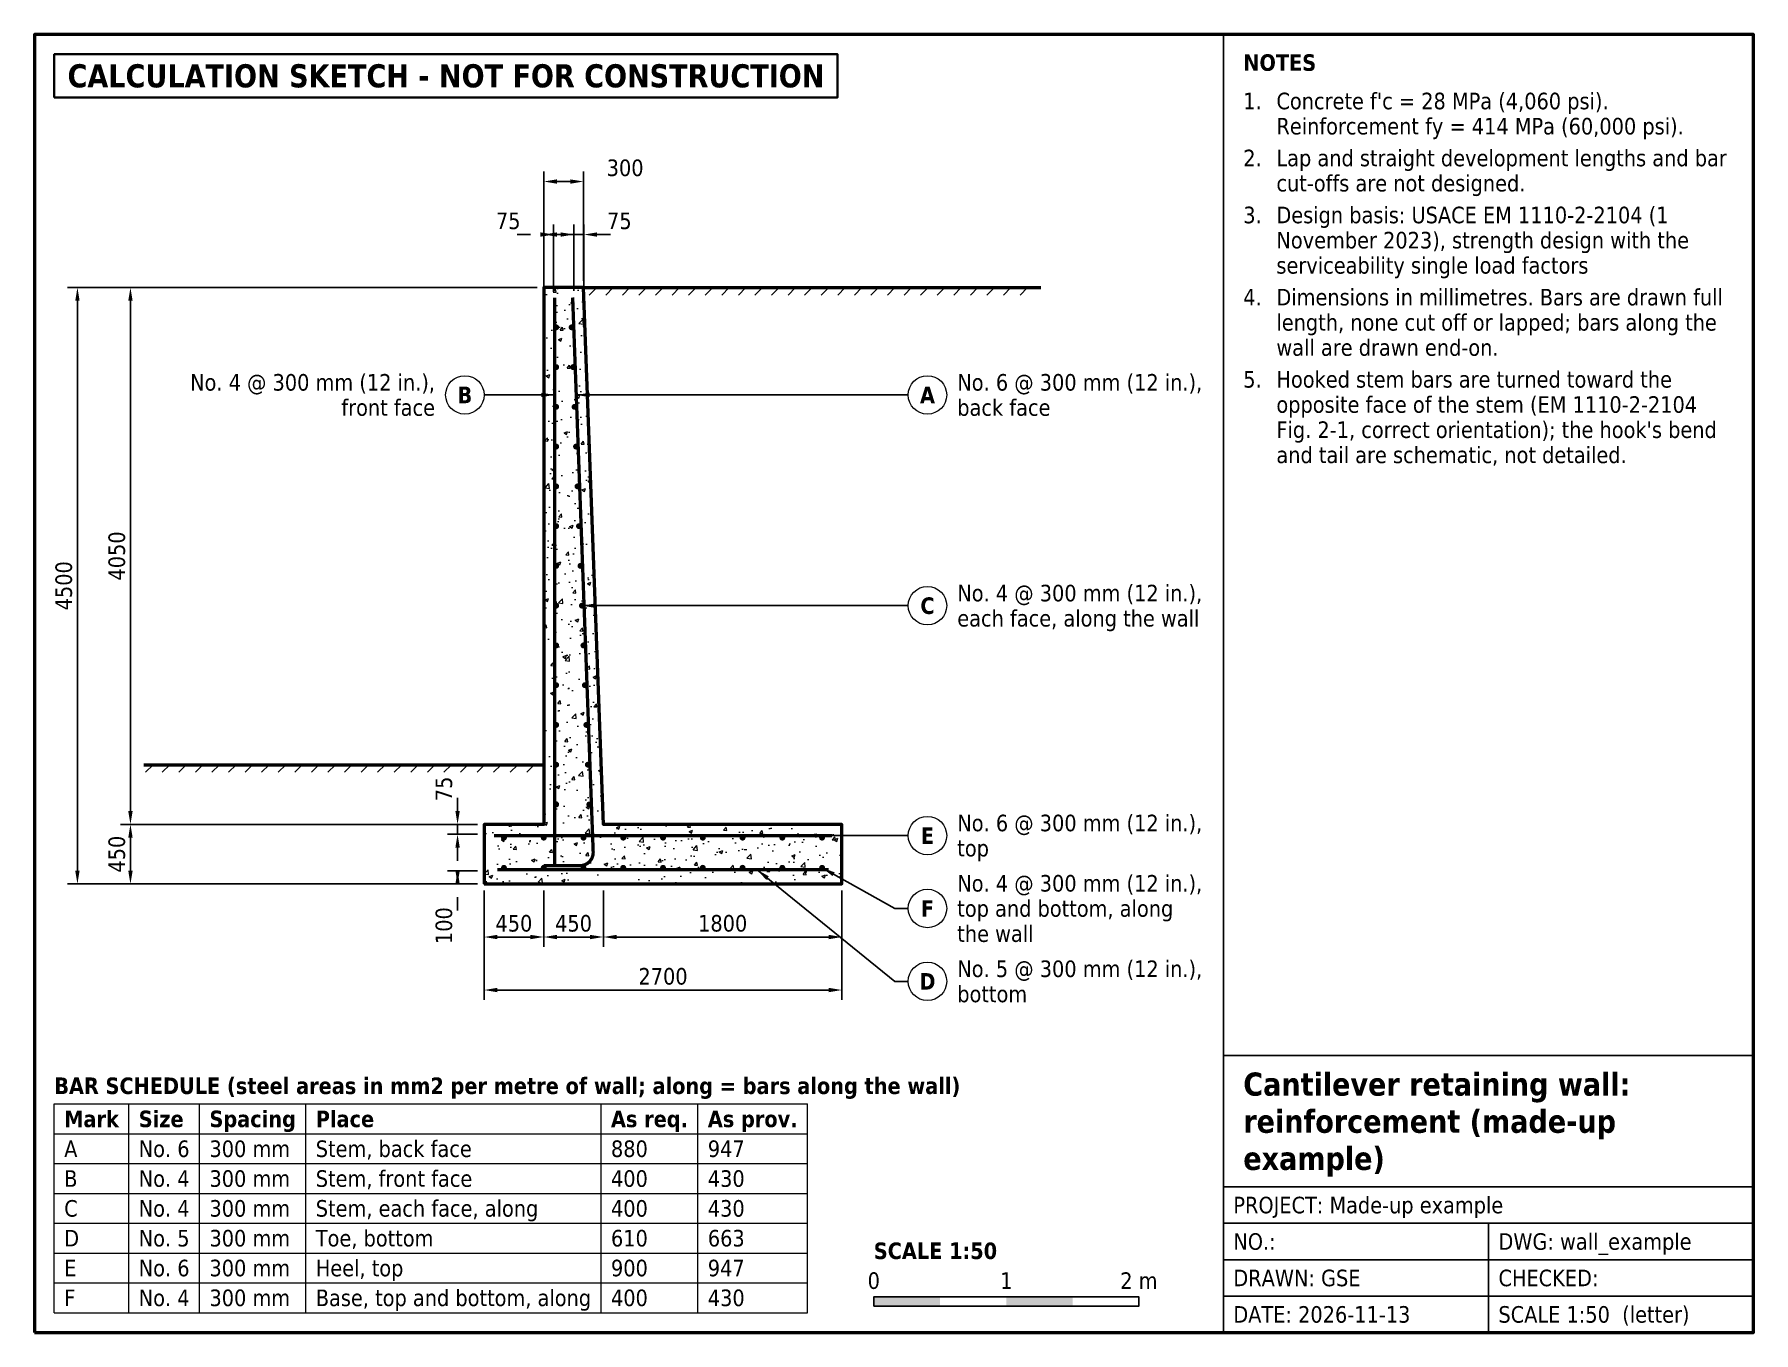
# Model space of a CAD drawing. Header units: millimetres. Extents: x -3392 to 9578, y -3385 to 6410.
import ezdxf
from ezdxf.enums import TextEntityAlignment as Align

# ---------------------------------------------------------------- set-up
doc = ezdxf.new("R2010")
doc.units = ezdxf.units.MM
doc.header["$LTSCALE"] = 50
for name, color, linetype, lineweight in [('GSE-BARS', 1, 'CONTINUOUS', 0), ('GSE-BORDER', 7, 'CONTINUOUS', 50), ('GSE-CALLOUTS', 4, 'CONTINUOUS', 13), ('GSE-CONCRETE', 7, 'CONTINUOUS', 50), ('GSE-DIMS', 3, 'CONTINUOUS', 13), ('GSE-GROUND', 30, 'CONTINUOUS', 50), ('GSE-HATCH', 8, 'CONTINUOUS', 13), ('GSE-NOTES', 7, 'CONTINUOUS', 18), ('GSE-STAMP', 1, 'CONTINUOUS', 35), ('GSE-TABLE', 7, 'CONTINUOUS', 18), ('GSE-TITLE', 7, 'CONTINUOUS', 25)]:
    doc.layers.add(name, color=color, linetype=linetype, lineweight=lineweight)
doc.styles.add('GSE', font='DejaVuSans.ttf', dxfattribs={"width": 0.85})
doc.styles.add('GSE-BOLD', font='DejaVuSans-Bold.ttf', dxfattribs={"width": 0.85})
doc.dimstyles.new('GSE-MM', dxfattribs={"dimscale": 50, "dimtxt": 2.5, "dimasz": 2, "dimexe": 1.5, "dimexo": 1, "dimgap": 0.8, "dimtad": 1, "dimdec": 0, "dimtxsty": 'GSE', "dimcen": 2.5, "dimclrd": 256, "dimclre": 256, "dimclrt": 256, "dimazin": 3, "dimtfac": 1, "dimtix": 1, "dimtmove": 0, "dimatfit": 3})

msp = doc.modelspace()

# ---------------------------------------------------------------- hatches: boundary and pattern name
at = {"layer": 'GSE-BARS'}
for points in [[(521.5, 4200, 1), (566.5, 4200, 1)], [(638.1, 4200, 1), (683.1, 4200, 1)], [(521.5, 3900, 1), (566.5, 3900, 1)], [(649.2, 3900, 1), (694.2, 3900, 1)], [(521.5, 3600, 1), (566.5, 3600, 1)], [(660.3, 3600, 1), (705.3, 3600, 1)], [(521.5, 3300, 1), (566.5, 3300, 1)], [(671.4, 3300, 1), (716.4, 3300, 1)], [(521.5, 3000, 1), (566.5, 3000, 1)], [(682.5, 3000, 1), (727.5, 3000, 1)], [(521.5, 2700, 1), (566.5, 2700, 1)], [(693.6, 2700, 1), (738.6, 2700, 1)], [(521.5, 2400, 1), (566.5, 2400, 1)], [(704.8, 2400, 1), (749.8, 2400, 1)], [(521.5, 2100, 1), (566.5, 2100, 1)], [(715.9, 2100, 1), (760.9, 2100, 1)], [(521.5, 1800, 1), (566.5, 1800, 1)], [(727, 1800, 1), (772, 1800, 1)], [(521.5, 1500, 1), (566.5, 1500, 1)], [(738.1, 1500, 1), (783.1, 1500, 1)], [(521.5, 1200, 1), (566.5, 1200, 1)], [(749.2, 1200, 1), (794.2, 1200, 1)], [(521.5, 900, 1), (566.5, 900, 1)], [(760.3, 900, 1), (805.3, 900, 1)], [(521.5, 600, 1), (566.5, 600, 1)], [(771.4, 600, 1), (816.4, 600, 1)], [(127.5, 349.6, 1), (172.5, 349.6, 1)], [(427.5, 349.6, 1), (472.5, 349.6, 1)], [(727.5, 349.6, 1), (772.5, 349.6, 1)], [(1027.5, 349.6, 1), (1072.5, 349.6, 1)], [(1327.5, 349.6, 1), (1372.5, 349.6, 1)], [(1627.5, 349.6, 1), (1672.5, 349.6, 1)], [(1927.5, 349.6, 1), (1972.5, 349.6, 1)], [(2227.5, 349.6, 1), (2272.5, 349.6, 1)], [(2527.5, 349.6, 1), (2572.5, 349.6, 1)], [(127.5, 122.2, 1), (172.5, 122.2, 1)], [(427.5, 122.2, 1), (472.5, 122.2, 1)], [(727.5, 122.2, 1), (772.5, 122.2, 1)], [(1027.5, 122.2, 1), (1072.5, 122.2, 1)], [(1327.5, 122.2, 1), (1372.5, 122.2, 1)], [(1627.5, 122.2, 1), (1672.5, 122.2, 1)], [(1927.5, 122.2, 1), (1972.5, 122.2, 1)], [(2227.5, 122.2, 1), (2272.5, 122.2, 1)], [(2527.5, 122.2, 1), (2572.5, 122.2, 1)]]:
    msp.add_hatch(color=7, dxfattribs=at).paths.add_polyline_path(points)
at = {"layer": 'GSE-HATCH'}
h = msp.add_hatch(dxfattribs=at)
h.set_pattern_fill('AR-CONC', scale=1.5)
h.paths.add_polyline_path([(0, 0), (2700, 0), (2700, 450), (900, 450), (750, 4500), (450, 4500), (450, 450), (0, 450)])
at = {"layer": 'GSE-TITLE'}
for points in [[(2940, -3184.8), (3440, -3184.8), (3440, -3114.8), (2940, -3114.8)], [(3940, -3184.8), (4440, -3184.8), (4440, -3114.8), (3940, -3114.8)]]:
    msp.add_hatch(color=7, dxfattribs=at).paths.add_polyline_path(points)

# ---------------------------------------------------------------- linework, layer by layer
at = {"layer": 'GSE-BARS', "const_width": 25}
msp.add_lwpolyline([(668.2, 4425), (823.1, 241.9, -0.4250985), (723.2, 138.2), (450, 138.2)], format="xyb", dxfattribs=at)
for points in [[(531.4, 4425), (531.4, 134.9)], [(75, 365.4), (2625, 365.4)], [(100, 108), (2600, 108)]]:
    msp.add_lwpolyline(points, dxfattribs=at)
at = {"layer": 'GSE-BORDER'}
msp.add_lwpolyline([(-3392.5, -3384.8), (9577.5, -3384.8), (9577.5, 6410.2), (-3392.5, 6410.2)], close=True, dxfattribs=at)
at = {"layer": 'GSE-CALLOUTS'}
for centre in [(-145, 3690), (3345, 3690), (3345, 2100), (3345, 365.4), (3345, -184.5), (3345, -734.5)]:
    msp.add_circle(centre, 145, dxfattribs=at)
at = {"layer": 'GSE-CONCRETE'}
msp.add_lwpolyline([(0, 0), (2700, 0), (2700, 450), (900, 450), (750, 4500), (450, 4500), (450, 450), (0, 450)], close=True, dxfattribs=at)
at = {"layer": 'GSE-GROUND'}
for p, q in [((750, 4500), (4200, 4500)), ((-2567.8, 900), (450, 900))]:
    msp.add_line(p, q, dxfattribs=at)
at = {"layer": 'GSE-GROUND', "lineweight": 25}
for p, q in [((850, 4500), (793.4, 4443.4)), ((975, 4500), (918.4, 4443.4)), ((1100, 4500), (1043.4, 4443.4)), ((1225, 4500), (1168.4, 4443.4)), ((1350, 4500), (1293.4, 4443.4)), ((1475, 4500), (1418.4, 4443.4)), ((1600, 4500), (1543.4, 4443.4)), ((1725, 4500), (1668.4, 4443.4)), ((1850, 4500), (1793.4, 4443.4)), ((1975, 4500), (1918.4, 4443.4)), ((2100, 4500), (2043.4, 4443.4)), ((2225, 4500), (2168.4, 4443.4)), ((2350, 4500), (2293.4, 4443.4)), ((2475, 4500), (2418.4, 4443.4)), ((2600, 4500), (2543.4, 4443.4)), ((2725, 4500), (2668.4, 4443.4)), ((2850, 4500), (2793.4, 4443.4)), ((2975, 4500), (2918.4, 4443.4)), ((3100, 4500), (3043.4, 4443.4)), ((3225, 4500), (3168.4, 4443.4)), ((3350, 4500), (3293.4, 4443.4)), ((3475, 4500), (3418.4, 4443.4)), ((3600, 4500), (3543.4, 4443.4)), ((3725, 4500), (3668.4, 4443.4)), ((3850, 4500), (3793.4, 4443.4)), ((3975, 4500), (3918.4, 4443.4)), ((4100, 4500), (4043.4, 4443.4)), ((-2496.4, 900), (-2553, 843.4)), ((-2371.4, 900), (-2428, 843.4)), ((-2246.4, 900), (-2303, 843.4)), ((-2121.4, 900), (-2178, 843.4)), ((-1996.4, 900), (-2053, 843.4)), ((-1871.4, 900), (-1928, 843.4)), ((-1746.4, 900), (-1803, 843.4)), ((-1621.4, 900), (-1678, 843.4)), ((-1496.4, 900), (-1553, 843.4)), ((-1371.4, 900), (-1428, 843.4)), ((-1246.4, 900), (-1303, 843.4)), ((-1121.4, 900), (-1178, 843.4)), ((-996.4, 900), (-1053, 843.4)), ((-871.4, 900), (-928, 843.4)), ((-746.4, 900), (-803, 843.4)), ((-621.4, 900), (-678, 843.4)), ((-496.4, 900), (-553, 843.4)), ((-371.4, 900), (-428, 843.4)), ((-246.4, 900), (-303, 843.4)), ((-121.4, 900), (-178, 843.4)), ((3.6, 900), (-53, 843.4)), ((128.6, 900), (72, 843.4)), ((253.6, 900), (197, 843.4)), ((378.6, 900), (322, 843.4))]:
    msp.add_line(p, q, dxfattribs=at)
at = {"layer": 'GSE-STAMP'}
msp.add_lwpolyline([(-3242.5, 5935.2), (2667.3, 5935.2), (2667.3, 6260.2), (-3242.5, 6260.2)], close=True, dxfattribs=at)
at = {"layer": 'GSE-TABLE'}
for p, q in [((-3242.5, -1659.8), (2440, -1659.8)), ((-3242.5, -3234.8), (-3242.5, -1659.8)), ((-2680.3, -3234.8), (-2680.3, -1659.8)), ((-2146.7, -3234.8), (-2146.7, -1659.8)), ((-1344.6, -3234.8), (-1344.6, -1659.8)), ((882.3, -3234.8), (882.3, -1659.8)), ((1613, -3234.8), (1613, -1659.8)), ((2440, -3234.8), (2440, -1659.8)), ((-3242.5, -1884.8), (2440, -1884.8)), ((-3242.5, -2109.8), (2440, -2109.8)), ((-3242.5, -2334.8), (2440, -2334.8)), ((-3242.5, -2559.8), (2440, -2559.8)), ((-3242.5, -2784.8), (2440, -2784.8)), ((-3242.5, -3009.8), (2440, -3009.8)), ((-3242.5, -3234.8), (2440, -3234.8))]:
    msp.add_line(p, q, dxfattribs=at)
at = {"layer": 'GSE-TITLE'}
for p, q in [((5577.5, -3384.8), (5577.5, 6410.2)), ((5577.5, -1294.8), (9577.5, -1294.8)), ((5577.5, -2284.8), (9577.5, -2284.8)), ((5577.5, -2559.8), (9577.5, -2559.8)), ((7577.5, -2834.8), (7577.5, -2559.8)), ((5577.5, -2834.8), (9577.5, -2834.8)), ((7577.5, -3109.8), (7577.5, -2834.8)), ((5577.5, -3109.8), (9577.5, -3109.8)), ((7577.5, -3384.8), (7577.5, -3109.8))]:
    msp.add_line(p, q, dxfattribs=at)
msp.add_lwpolyline([(2940, -3184.8), (4940, -3184.8), (4940, -3114.8), (2940, -3114.8)], close=True, dxfattribs=at)

# ---------------------------------------------------------------- texts
at = {"layer": 'GSE-CALLOUTS', "style": 'GSE', "width": 0.85}
for s, p in [('No. 4 @ 300 mm (12 in.),', (-370, 3785)), ('front face', (-370, 3595))]:
    msp.add_text(s, height=125, dxfattribs=at).set_placement(p, align=Align.MIDDLE_RIGHT)
for s, p in [('No. 6 @ 300 mm (12 in.),', (3570, 3785)), ('back face', (3570, 3595)), ('No. 4 @ 300 mm (12 in.),', (3570, 2195)), ('each face, along the wall', (3570, 2005)), ('No. 6 @ 300 mm (12 in.),', (3570, 460.4)), ('top', (3570, 270.4)), ('No. 4 @ 300 mm (12 in.),', (3570, 5.5)), ('top and bottom, along', (3570, -184.5)), ('the wall', (3570, -374.5)), ('No. 5 @ 300 mm (12 in.),', (3570, -639.5)), ('bottom', (3570, -829.5))]:
    msp.add_text(s, height=125, dxfattribs=at).set_placement(p, align=Align.MIDDLE_LEFT)
at = {"layer": 'GSE-CALLOUTS', "style": 'GSE-BOLD', "width": 0.85}
for s, p in [('B', (-145, 3690)), ('A', (3345, 3690)), ('C', (3345, 2100)), ('E', (3345, 365.4)), ('F', (3345, -184.5)), ('D', (3345, -734.5))]:
    msp.add_text(s, height=125, dxfattribs=at).set_placement(p, align=Align.MIDDLE_CENTER)
at = {"layer": 'GSE-NOTES', "width": 0.85}
for s, style, p in [('NOTES', 'GSE-BOLD', (5727.5, 6135.2)), ('1.', 'GSE', (5727.5, 5845.2)), ("Concrete f'c = 28 MPa (4,060 psi).", 'GSE', (5977.5, 5845.2)), ('Reinforcement fy = 414 MPa (60,000 psi).', 'GSE', (5977.5, 5655.2)), ('2.', 'GSE', (5727.5, 5415.2)), ('Lap and straight development lengths and bar', 'GSE', (5977.5, 5415.2)), ('cut-offs are not designed.', 'GSE', (5977.5, 5225.2)), ('3.', 'GSE', (5727.5, 4985.2)), ('Design basis: USACE EM 1110-2-2104 (1', 'GSE', (5977.5, 4985.2)), ('November 2023), strength design with the', 'GSE', (5977.5, 4795.2)), ('serviceability single load factors', 'GSE', (5977.5, 4605.2)), ('4.', 'GSE', (5727.5, 4365.2)), ('Dimensions in millimetres. Bars are drawn full', 'GSE', (5977.5, 4365.2)), ('length, none cut off or lapped; bars along the', 'GSE', (5977.5, 4175.2)), ('wall are drawn end-on.', 'GSE', (5977.5, 3985.2)), ('5.', 'GSE', (5727.5, 3745.2)), ('Hooked stem bars are turned toward the', 'GSE', (5977.5, 3745.2)), ('opposite face of the stem (EM 1110-2-2104', 'GSE', (5977.5, 3555.2)), ("Fig. 2-1, correct orientation); the hook's bend", 'GSE', (5977.5, 3365.2)), ('and tail are schematic, not detailed.', 'GSE', (5977.5, 3175.2))]:
    msp.add_text(s, height=125, dxfattribs=dict(at, style=style)).set_placement(p)
at = {"layer": 'GSE-STAMP', "style": 'GSE-BOLD', "width": 0.85}
msp.add_text('CALCULATION SKETCH - NOT FOR CONSTRUCTION', height=175, dxfattribs=at).set_placement((-3142.5, 6097.7), align=Align.MIDDLE_LEFT)
at = {"layer": 'GSE-TABLE', "style": 'GSE-BOLD', "width": 0.85}
msp.add_text('BAR SCHEDULE (steel areas in mm2 per metre of wall; along = bars along the wall)', height=125, dxfattribs=at).set_placement((-3242.5, -1584.8))
at = {"layer": 'GSE-TABLE', "width": 0.85}
for s, style, p in [('Mark', 'GSE-BOLD', (-3167.5, -1772.3)), ('Size', 'GSE-BOLD', (-2605.3, -1772.3)), ('Spacing', 'GSE-BOLD', (-2071.7, -1772.3)), ('Place', 'GSE-BOLD', (-1269.6, -1772.3)), ('As req.', 'GSE-BOLD', (957.3, -1772.3)), ('As prov.', 'GSE-BOLD', (1688, -1772.3)), ('A', 'GSE', (-3167.5, -1997.3)), ('No. 6', 'GSE', (-2605.3, -1997.3)), ('300 mm', 'GSE', (-2071.7, -1997.3)), ('Stem, back face', 'GSE', (-1269.6, -1997.3)), ('880', 'GSE', (957.3, -1997.3)), ('947', 'GSE', (1688, -1997.3)), ('B', 'GSE', (-3167.5, -2222.3)), ('No. 4', 'GSE', (-2605.3, -2222.3)), ('300 mm', 'GSE', (-2071.7, -2222.3)), ('Stem, front face', 'GSE', (-1269.6, -2222.3)), ('400', 'GSE', (957.3, -2222.3)), ('430', 'GSE', (1688, -2222.3)), ('C', 'GSE', (-3167.5, -2447.3)), ('No. 4', 'GSE', (-2605.3, -2447.3)), ('300 mm', 'GSE', (-2071.7, -2447.3)), ('Stem, each face, along', 'GSE', (-1269.6, -2447.3)), ('400', 'GSE', (957.3, -2447.3)), ('430', 'GSE', (1688, -2447.3)), ('D', 'GSE', (-3167.5, -2672.3)), ('No. 5', 'GSE', (-2605.3, -2672.3)), ('300 mm', 'GSE', (-2071.7, -2672.3)), ('Toe, bottom', 'GSE', (-1269.6, -2672.3)), ('610', 'GSE', (957.3, -2672.3)), ('663', 'GSE', (1688, -2672.3)), ('E', 'GSE', (-3167.5, -2897.3)), ('No. 6', 'GSE', (-2605.3, -2897.3)), ('300 mm', 'GSE', (-2071.7, -2897.3)), ('Heel, top', 'GSE', (-1269.6, -2897.3)), ('900', 'GSE', (957.3, -2897.3)), ('947', 'GSE', (1688, -2897.3)), ('F', 'GSE', (-3167.5, -3122.3)), ('No. 4', 'GSE', (-2605.3, -3122.3)), ('300 mm', 'GSE', (-2071.7, -3122.3)), ('Base, top and bottom, along', 'GSE', (-1269.6, -3122.3)), ('400', 'GSE', (957.3, -3122.3)), ('430', 'GSE', (1688, -3122.3))]:
    msp.add_text(s, height=125, dxfattribs=dict(at, style=style)).set_placement(p, align=Align.MIDDLE_LEFT)
at = {"layer": 'GSE-TITLE', "style": 'GSE-BOLD', "width": 0.85}
for s, height, p in [('Cantilever retaining wall:', 175, (5727.5, -1597.3)), ('reinforcement (made-up', 175, (5727.5, -1877.3)), ('example)', 175, (5727.5, -2157.3)), ('SCALE 1:50', 125, (2940, -2829.8))]:
    msp.add_text(s, height=height, dxfattribs=at).set_placement(p)
at = {"layer": 'GSE-TITLE', "style": 'GSE', "width": 0.85}
for s, p in [('PROJECT: Made-up example', (5652.5, -2422.3)), ('NO.: ', (5652.5, -2697.3)), ('DWG: wall_example', (7652.5, -2697.3)), ('DRAWN: GSE', (5652.5, -2972.3)), ('CHECKED: ', (7652.5, -2972.3)), ('DATE: 2026-11-13', (5652.5, -3247.3)), ('SCALE 1:50  (letter)', (7652.5, -3247.3))]:
    msp.add_text(s, height=125, dxfattribs=at).set_placement(p, align=Align.MIDDLE_LEFT)
for s, p in [('0', (2940, -3054.8)), ('1', (3940, -3054.8)), ('2 m', (4940, -3054.8))]:
    msp.add_text(s, height=125, dxfattribs=at).set_placement(p, align=Align.CENTER)

# ---------------------------------------------------------------- dimensions: what is measured, and where the dimension line sits
at = {"layer": 'GSE-DIMS'}
for base, p1, p2, location in [((450, 5300), (450, 4500), (750, 4500), (1064.1, 5402.5)), ((525, 4900), (525, 4425), (450, 4425), (182.3, 5002.5)), ((677.7, 4900), (677.7, 4425), (752.8, 4425), (1020.5, 5002.5)), ((0, -400), (0, 0), (450, 0), (225, -297.5)), ((0, -800), (0, 0), (2700, 0), (1350, -697.5)), ((450, -400), (450, 0), (900, 0), (675, -297.5)), ((900, -400), (900, 0), (2700, 0), (1800, -297.5))]:
    msp.add_linear_dim(base=base, p1=p1, p2=p2, location=location, dimstyle='GSE-MM', override={"dimtmove": 2}, dxfattribs=at).render()
for base, p1, p2, location in [((-3067.8, 0), (0, 0), (450, 4500), (-3170.3, 2250)), ((-2667.8, 450), (0, 450), (450, 4500), (-2770.3, 2475)), ((-200, 375), (0, 375), (0, 450), (-302.5, 717.7)), ((-2667.8, 0), (0, 0), (0, 450), (-2770.3, 225)), ((-200, 100), (0, 100), (0, 0), (-302.5, -314.1))]:
    msp.add_linear_dim(base=base, p1=p1, p2=p2, angle=90, location=location, dimstyle='GSE-MM', override={"dimtmove": 2}, dxfattribs=at).render()

# ---------------------------------------------------------------- leaders
at = {"layer": 'GSE-CALLOUTS'}
for points in [[(531.4, 3690), (100, 3690), (0, 3690)], [(695.4, 3690), (3100, 3690), (3200, 3690)], [(738.4, 2100), (3100, 2100), (3200, 2100)], [(2409, 365.4), (3100, 365.4), (3200, 365.4)], [(2060, 108), (3100, -734.5), (3200, -734.5)], [(2550, 122.2), (3100, -184.5), (3200, -184.5)]]:
    msp.add_leader(points, dimstyle='GSE-MM', dxfattribs=at)

doc.saveas('drawing.dxf')
